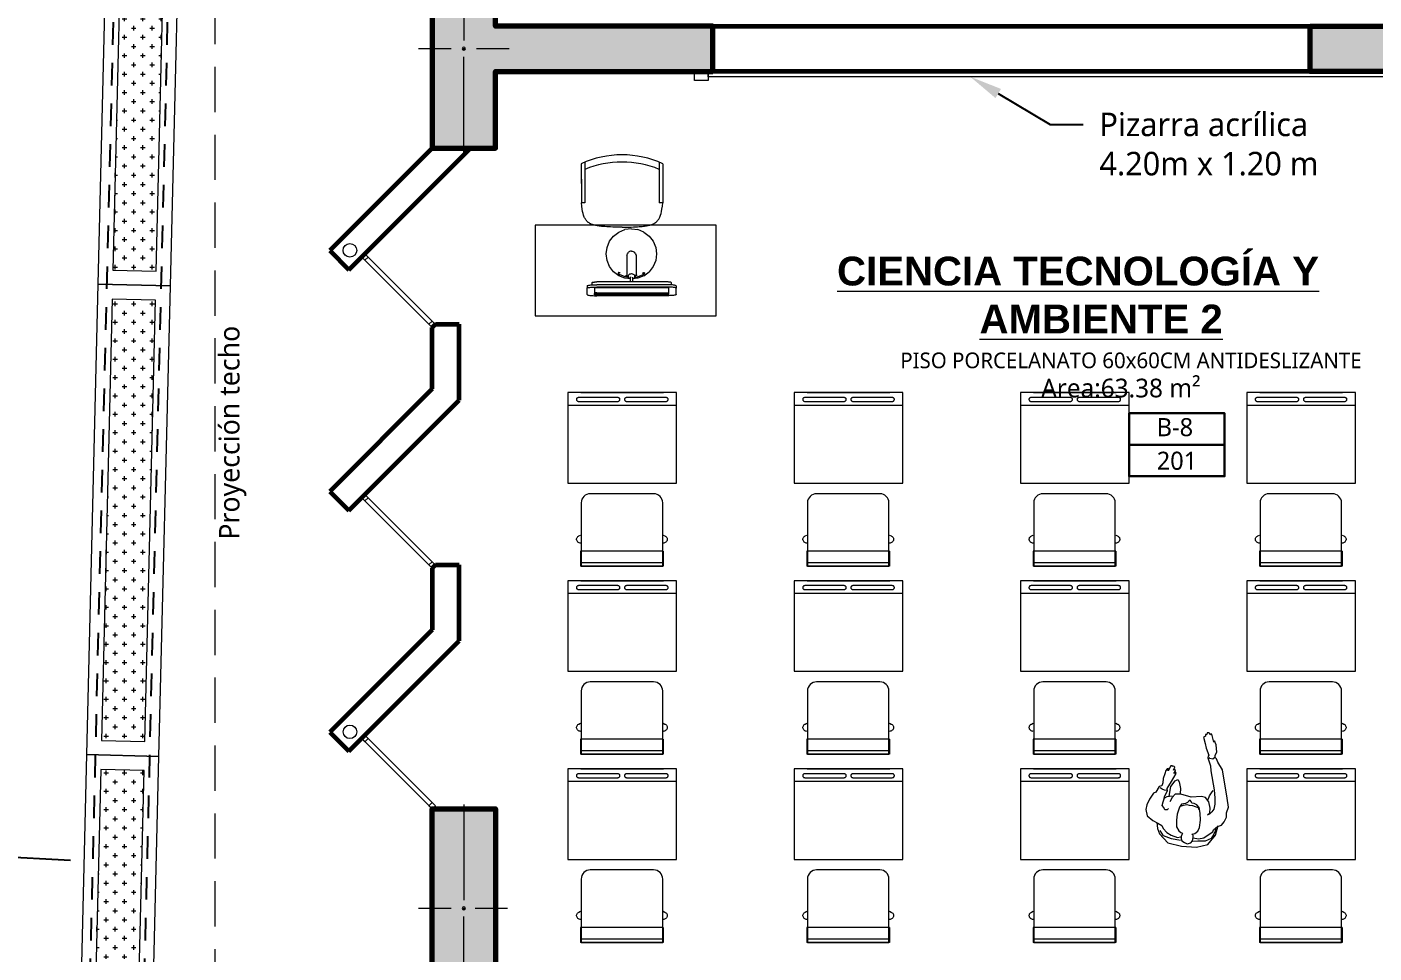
# Model space of a CAD drawing. Header units: metres. Extents: x 28 to 148, y 23 to 113.
# Drawn here: x 41.95 to 49.39, y 69.61 to 74.72 of the extents above; entities that cross this region are included whole.
import ezdxf
from ezdxf import colors
from ezdxf.entities.mleader import LeaderData, LeaderLine
from ezdxf.math import Vec2, Vec3

# ---------------------------------------------------------------- set-up
doc = ezdxf.new("R2010")
doc.units = ezdxf.units.M
doc.linetypes.add('HIDDEN2', pattern=[0.1875, 0.125, -0.0625])
doc.linetypes.add('RAYITAS2', pattern=[0.1875, 0.125, -0.0625])
for name, color, linetype, lineweight in [('COLUMNAS 50', 32, 'Continuous', 70), ('Equipamiento SR', 23, 'Continuous', 0), ('GRAFO 0 BLANCO', 7, 'Continuous', 0), ('GRAFO 02', 7, 'Continuous', 20), ('I.S. CANALETAS', 12, 'Continuous', 0), ('letras sr', 7, 'Continuous', 5), ('Muros el', 144, 'Continuous', 60), ('PERSONAS', 8, 'Continuous', 0), ('Structural - Bearing_Pen_No__20', 1, 'Continuous', 0), ('Vanos', 140, 'Continuous', 5)]:
    doc.layers.add(name, color=color, linetype=linetype, lineweight=lineweight)
doc.layers.add('Separador de bike pintado', color=8, linetype='Continuous')
doc.layers.add('Terreno & Paisaje - Terrenos_Pen_No__169', color=7, linetype='Continuous', lineweight=13, true_color=0x68b353)
doc.styles.add('Generales', font='trebuc.ttf', dxfattribs={"height": 0.1})
doc.styles.add('Santa Rosa 1 50', font='trebuc.ttf')
pattern_1 = [(0, (25.86699, 22.798446), (0.0508, 0.0508), [0.0254, -0.0762]), (90, (25.87969, 22.785746), (-0.0508, 0.0508), [0.0254, -0.0762])]

# ---------------------------------------------------------------- blocks, each defined once
blk = doc.blocks.new('Picture 18')
at = {"layer": 'Equipamiento SR', "linetype": 'Continuous'}
for p, q in [((0.075, 0), (0, 0)), ((0, 0), (0, -0.05)), ((4.125, 0), (0.075, 0)), ((0.075, 0), (0.075, -0.03)), ((0.075, -0.05), (0.075, 0)), ((4.125, -0.03), (4.125, 0)), ((4.2, 0), (4.125, 0)), ((4.125, 0), (4.125, -0.05)), ((4.2, -0.05), (4.2, 0)), ((0, -0.05), (0.075, -0.05)), ((0.075, -0.03), (4.125, -0.03)), ((4.125, -0.05), (4.2, -0.05))]:
    blk.add_line(p, q, dxfattribs=at)
blk = doc.blocks.new('Columna 1.10 x0.30')
at = {"true_color": 0xc7c8ca}
h = blk.add_hatch(color=9, dxfattribs=at)
h.dxf.hatch_style = 1
h.paths.add_polyline_path([(-234.8493, 113.8066), (-235.9493, 113.8066), (-235.9493, 113.4566), (-234.8493, 113.4566)])
h.paths.add_polyline_path([(-235.3906, 113.6316, -1), (-235.408, 113.6316, -1)], flags=16)
at = {"layer": 'COLUMNAS 50', "color": 1, "linetype": 'Continuous', "lineweight": 5}
for p, q in [((-235.3993, 113.8732), (-235.3993, 113.6932)), ((-235.9743, 113.6316), (-235.4443, 113.6316)), ((-235.3993, 113.5616), (-235.3993, 113.3816)), ((-234.8243, 113.6316), (-235.3543, 113.6316))]:
    blk.add_line(p, q, dxfattribs=at)
at = {"layer": 'COLUMNAS 50', "linetype": 'Continuous'}
blk.add_lwpolyline([(-235.9493, 113.4566), (-234.8493, 113.4566), (-234.8493, 113.8066), (-235.9493, 113.8066)], close=True, dxfattribs=at)
at = {"layer": 'COLUMNAS 50', "color": 1, "linetype": 'Continuous', "lineweight": 5}
blk.add_circle((-235.3993, 113.6316), 0.00871, dxfattribs=at)
blk.add_point((-235.3993, 113.6316), dxfattribs=at)
blk = doc.blocks.new('Columna tipo T')
at = {"true_color": 0x939598}
h = blk.add_hatch(color=252, dxfattribs=at)
h.dxf.hatch_style = 1
h.paths.add_polyline_path([(-221.2597, 44.724), (-220.8347, 44.724), (-220.8347, 45.074), (-221.9347, 45.074), (-221.9347, 44.724), (-221.5097, 44.724), (-221.5097, 43.524), (-221.2597, 43.524)])
h.paths.add_polyline_path([(-221.3934, 44.899, -1), (-221.3759, 44.899, -1)], flags=16)
at = {"layer": 'COLUMNAS 50', "linetype": 'Continuous'}
blk.add_lwpolyline([(-221.2597, 43.524), (-221.5097, 43.524), (-221.5097, 44.724), (-221.9347, 44.724), (-221.9347, 45.074), (-220.8347, 45.074), (-220.8347, 44.724), (-221.2597, 44.724)], close=True, dxfattribs=at)
at = {"layer": 'Structural - Bearing_Pen_No__20', "linetype": 'Continuous'}
for p, q in [((-221.3847, 44.969), (-221.3847, 45.149)), ((-221.9597, 44.899), (-221.4297, 44.899)), ((-220.8097, 44.899), (-221.3397, 44.899)), ((-221.3847, 44.649), (-221.3847, 44.829))]:
    blk.add_line(p, q, dxfattribs=at)
blk.add_circle((-221.3847, 44.899), 0.00871, dxfattribs=at)
blk.add_point((-221.3847, 44.899), dxfattribs=at)
blk = doc.blocks.new('School Desk 2')
at = {"layer": 'Equipamiento SR', "linetype": 'Continuous'}
for p, q in [((0.1995, 0.3017), (0.6995, 0.3017)), ((0.1995, -0.2983), (0.1995, 0.3017)), ((0.629, 0.3017), (0.629, -0.2983)), ((0.6995, 0.3017), (0.6995, -0.2983)), ((-0.241, 0.228), (-0.2591, 0.228)), ((-0.2591, 0.228), (-0.2591, -0.228)), ((-0.1767, 0.228), (-0.241, 0.228)), ((-0.241, 0.228), (-0.241, -0.228)), ((-0.1767, 0.228), (-0.1767, -0.228)), ((-0.1322, 0.2314), (-0.1327, 0.228)), ((-0.1309, 0.2356), (-0.1322, 0.2314)), ((-0.129, 0.2394), (-0.1309, 0.2356)), ((-0.1265, 0.2428), (-0.129, 0.2394)), ((-0.1236, 0.2457), (-0.1265, 0.2428)), ((-0.1203, 0.2479), (-0.1236, 0.2457)), ((-0.1168, 0.2494), (-0.1203, 0.2479)), ((-0.113, 0.2502), (-0.1168, 0.2494)), ((-0.1092, 0.2502), (-0.113, 0.2502)), ((-0.1055, 0.2494), (-0.1092, 0.2502)), ((-0.1019, 0.2479), (-0.1055, 0.2494)), ((-0.0987, 0.2457), (-0.1019, 0.2479)), ((-0.0957, 0.2428), (-0.0987, 0.2457)), ((-0.0933, 0.2394), (-0.0957, 0.2428)), ((-0.0924, 0.2375), (-0.0933, 0.2394)), ((-0.0876, 0.228), (-0.0924, 0.2375)), ((0.6507, 0.2435), (0.651, 0.2457)), ((0.6507, 0.2424), (0.6507, 0.2435)), ((0.6507, 0.027), (0.6507, 0.2424)), ((0.651, 0.2457), (0.6517, 0.2477)), ((0.6517, 0.2477), (0.6526, 0.2497)), ((0.6526, 0.2497), (0.6539, 0.2514)), ((0.6539, 0.2514), (0.6553, 0.2528)), ((0.6553, 0.2528), (0.657, 0.2539)), ((0.657, 0.2539), (0.6587, 0.2546)), ((0.6587, 0.2546), (0.6606, 0.255)), ((0.6606, 0.255), (0.6625, 0.255)), ((0.6625, 0.255), (0.6644, 0.2546)), ((0.6644, 0.2546), (0.6662, 0.2539)), ((0.6662, 0.2539), (0.6678, 0.2528)), ((0.6678, 0.2528), (0.6693, 0.2514)), ((0.6693, 0.2514), (0.6705, 0.2497)), ((0.6705, 0.2497), (0.6714, 0.2477)), ((0.6714, 0.2477), (0.6721, 0.2457)), ((0.6721, 0.2457), (0.6724, 0.2435)), ((0.6724, 0.2435), (0.6724, 0.2424)), ((0.6724, 0.2424), (0.6724, 0.027)), ((0.6995, -0.2263), (0.6995, 0.2297)), ((0.6507, 0.0259), (0.6507, 0.027)), ((0.651, 0.0238), (0.6507, 0.0259)), ((0.6517, 0.0217), (0.651, 0.0238)), ((0.6526, 0.0198), (0.6517, 0.0217)), ((0.6539, 0.0181), (0.6526, 0.0198)), ((0.6553, 0.0166), (0.6539, 0.0181)), ((0.657, 0.0155), (0.6553, 0.0166)), ((0.6587, 0.0148), (0.657, 0.0155)), ((0.6606, 0.0144), (0.6587, 0.0148)), ((0.6625, 0.0144), (0.6606, 0.0144)), ((0.6644, 0.0148), (0.6625, 0.0144)), ((0.6662, 0.0155), (0.6644, 0.0148)), ((0.6678, 0.0166), (0.6662, 0.0155)), ((0.6693, 0.0181), (0.6678, 0.0166)), ((0.6705, 0.0198), (0.6693, 0.0181)), ((0.6714, 0.0217), (0.6705, 0.0198)), ((0.6721, 0.0238), (0.6714, 0.0217)), ((0.6724, 0.0259), (0.6721, 0.0238)), ((0.6724, 0.027), (0.6724, 0.0259)), ((0.6507, -0.0225), (0.651, -0.0203)), ((0.6507, -0.0236), (0.6507, -0.0225)), ((0.6507, -0.2389), (0.6507, -0.0236)), ((0.651, -0.0203), (0.6517, -0.0182)), ((0.6517, -0.0182), (0.6526, -0.0163)), ((0.6526, -0.0163), (0.6539, -0.0146)), ((0.6539, -0.0146), (0.6553, -0.0132)), ((0.6553, -0.0132), (0.657, -0.0121)), ((0.657, -0.0121), (0.6587, -0.0113)), ((0.6587, -0.0113), (0.6606, -0.0109)), ((0.6606, -0.0109), (0.6625, -0.0109)), ((0.6625, -0.0109), (0.6644, -0.0113)), ((0.6644, -0.0113), (0.6662, -0.0121)), ((0.6662, -0.0121), (0.6678, -0.0132)), ((0.6678, -0.0132), (0.6693, -0.0146)), ((0.6693, -0.0146), (0.6705, -0.0163)), ((0.6705, -0.0163), (0.6714, -0.0182)), ((0.6714, -0.0182), (0.6721, -0.0203)), ((0.6721, -0.0203), (0.6724, -0.0225)), ((0.6724, -0.0225), (0.6724, -0.0236)), ((0.6724, -0.0236), (0.6724, -0.2389)), ((-0.241, -0.228), (-0.2591, -0.228)), ((-0.1767, -0.228), (-0.241, -0.228)), ((-0.1327, -0.228), (-0.1322, -0.2314)), ((-0.1322, -0.2314), (-0.1309, -0.2356)), ((-0.1309, -0.2356), (-0.129, -0.2394)), ((-0.129, -0.2394), (-0.1265, -0.2428)), ((-0.1265, -0.2428), (-0.1236, -0.2457)), ((-0.1236, -0.2457), (-0.1203, -0.2479)), ((-0.1203, -0.2479), (-0.1168, -0.2494)), ((-0.1168, -0.2494), (-0.113, -0.2502)), ((-0.113, -0.2502), (-0.1092, -0.2502)), ((-0.1092, -0.2502), (-0.1055, -0.2494)), ((-0.1055, -0.2494), (-0.1019, -0.2479)), ((-0.1019, -0.2479), (-0.0987, -0.2457)), ((-0.0987, -0.2457), (-0.0957, -0.2428)), ((-0.0957, -0.2428), (-0.0933, -0.2394)), ((-0.0933, -0.2394), (-0.0924, -0.2375)), ((-0.0924, -0.2375), (-0.0876, -0.228)), ((0.629, -0.2833), (0.6295, -0.2833)), ((0.6507, -0.24), (0.6507, -0.2389)), ((0.651, -0.2422), (0.6507, -0.24)), ((0.6517, -0.2443), (0.651, -0.2422)), ((0.6526, -0.2462), (0.6517, -0.2443)), ((0.6539, -0.2479), (0.6526, -0.2462)), ((0.6553, -0.2493), (0.6539, -0.2479)), ((0.657, -0.2505), (0.6553, -0.2493)), ((0.6587, -0.2512), (0.657, -0.2505)), ((0.6606, -0.2516), (0.6587, -0.2512)), ((0.6625, -0.2516), (0.6606, -0.2516)), ((0.6644, -0.2512), (0.6625, -0.2516)), ((0.6662, -0.2505), (0.6644, -0.2512)), ((0.6678, -0.2493), (0.6662, -0.2505)), ((0.6693, -0.2479), (0.6678, -0.2493)), ((0.6705, -0.2462), (0.6693, -0.2479)), ((0.6714, -0.2443), (0.6705, -0.2462)), ((0.6721, -0.2422), (0.6714, -0.2443)), ((0.6724, -0.24), (0.6721, -0.2422)), ((0.6724, -0.2389), (0.6724, -0.24)), ((0.6995, -0.2983), (0.1995, -0.2983))]:
    blk.add_line(p, q, dxfattribs=at)
blk.add_lwpolyline([(-0.2591, 0.225), (0.0909, 0.225, -0.414214), (0.1409, 0.175), (0.1409, -0.175, -0.414214), (0.0909, -0.225), (-0.2591, -0.225), (-0.2591, 0.225)], format="xyb", dxfattribs=at)
blk = doc.blocks.new('A$C0C667B88')
at = {"layer": 'Equipamiento SR'}
for p, q in [((0.0404, 0.7453), (0.265, 0.7453)), ((0.0491, 0.7653), (0.1591, 0.7653)), ((0.135, 0.7655), (0.265, 0.7655)), ((0.16, 0.7655), (0.265, 0.7655)), ((0.265, 0.7655), (0.265, 0.7453)), ((0.0404, 0.3353), (0.265, 0.3353)), ((0.0491, 0.3153), (0.1591, 0.3153)), ((0.135, 0.3155), (0.265, 0.3155)), ((0.16, 0.3155), (0.265, 0.3155)), ((0.265, 0.3353), (0.265, 0.3155))]:
    blk.add_line(p, q, dxfattribs=at)
for points in [[(0.4, 0.5403), (0.3999, 0.5534), (0.3997, 0.5663), (0.3994, 0.579), (0.399, 0.5913), (0.3985, 0.6032), (0.398, 0.6144), (0.3974, 0.6249), (0.3967, 0.6346), (0.396, 0.6433), (0.3953, 0.6512), (0.3946, 0.6584), (0.3938, 0.6648), (0.393, 0.6706), (0.3922, 0.6759), (0.3914, 0.6808), (0.3905, 0.6853), (0.3896, 0.6895), (0.3887, 0.6935), (0.3877, 0.6973), (0.3867, 0.7008), (0.3857, 0.7041), (0.3845, 0.7073), (0.3834, 0.7102), (0.3821, 0.713), (0.3808, 0.7156), (0.3794, 0.718), (0.378, 0.7203), (0.3765, 0.7226), (0.3749, 0.7247), (0.3732, 0.7268), (0.3715, 0.7288), (0.3697, 0.7307), (0.3678, 0.7327), (0.3658, 0.7346), (0.3637, 0.7366), (0.3613, 0.7385), (0.3587, 0.7405), (0.3557, 0.7426), (0.3524, 0.7447), (0.3486, 0.7468), (0.3444, 0.749), (0.3392, 0.7513), (0.3326, 0.7536), (0.3244, 0.7559), (0.3139, 0.7583), (0.3008, 0.7607), (0.2846, 0.7631), (0.265, 0.7655)], [(0.4, 0.5403), (0.3999, 0.5272), (0.3997, 0.5142), (0.3994, 0.5015), (0.399, 0.4892), (0.3985, 0.4774), (0.398, 0.4661), (0.3974, 0.4556), (0.3967, 0.446), (0.396, 0.4372), (0.3953, 0.4293), (0.3946, 0.4222), (0.3938, 0.4158), (0.393, 0.4099), (0.3922, 0.4046), (0.3914, 0.3998), (0.3905, 0.3952), (0.3896, 0.391), (0.3887, 0.387), (0.3877, 0.3832), (0.3867, 0.3797), (0.3857, 0.3764), (0.3845, 0.3733), (0.3834, 0.3703), (0.3821, 0.3676), (0.3808, 0.365), (0.3794, 0.3625), (0.378, 0.3602), (0.3765, 0.358), (0.3749, 0.3558), (0.3732, 0.3538), (0.3715, 0.3518), (0.3697, 0.3498), (0.3678, 0.3478), (0.3658, 0.3459), (0.3637, 0.344), (0.3613, 0.342), (0.3587, 0.34), (0.3557, 0.338), (0.3524, 0.3359), (0.3486, 0.3337), (0.3444, 0.3315), (0.3392, 0.3293), (0.3326, 0.327), (0.3244, 0.3247), (0.3139, 0.3223), (0.3008, 0.32), (0.2846, 0.3177), (0.265, 0.3155)]]:
    blk.add_lwpolyline(points, dxfattribs=at)
for centre, start, end in [((0.5402, 0.5403), 155.38852, 204.61148), ((0.5802, 0.5403), 157.70075, 202.29925)]:
    blk.add_arc(centre, 0.5403, start, end, dxfattribs=at)
blk = doc.blocks.new('A$C3689293D')
at = {"layer": 'Equipamiento SR'}
for p, q in [((0.95, 0.7), (0.05, 0.7)), ((0.2211, 0.5829), (0.2212, 0.5836)), ((0.2211, 0.5829), (0.2211, 0.5485)), ((0.2211, 0.5359), (0.2211, 0.5485)), ((0.2211, 0.5485), (0.2212, 0.5478)), ((0.2211, 0.5359), (0.2212, 0.5352)), ((0.2212, 0.5836), (0.2224, 0.5845)), ((0.2212, 0.5478), (0.2224, 0.5469)), ((0.2212, 0.5352), (0.2224, 0.5343)), ((0.2224, 0.5845), (0.2246, 0.5854)), ((0.2224, 0.5469), (0.2246, 0.546)), ((0.2224, 0.5343), (0.2246, 0.5334)), ((0.2246, 0.5854), (0.2278, 0.5862)), ((0.2246, 0.546), (0.2278, 0.5451)), ((0.2246, 0.5334), (0.2278, 0.5326)), ((0.2278, 0.5862), (0.2318, 0.587)), ((0.2278, 0.5451), (0.2318, 0.5443)), ((0.2278, 0.5326), (0.2318, 0.5318)), ((0.2318, 0.587), (0.2367, 0.5877)), ((0.2318, 0.5443), (0.2367, 0.5436)), ((0.2318, 0.5318), (0.2367, 0.5311)), ((0.2367, 0.5877), (0.2423, 0.5883)), ((0.2367, 0.5436), (0.2423, 0.543)), ((0.2367, 0.5311), (0.2423, 0.5305)), ((0.2423, 0.5883), (0.2485, 0.5888)), ((0.2423, 0.543), (0.2485, 0.5425)), ((0.2423, 0.5305), (0.2485, 0.53)), ((0.2485, 0.5888), (0.2553, 0.5892)), ((0.2485, 0.5425), (0.2553, 0.5421)), ((0.2485, 0.53), (0.2553, 0.5296)), ((0.2485, 0.5171), (0.2485, 0.53)), ((0.2485, 0.53), (0.2485, 0.53)), ((0.2553, 0.5892), (0.2624, 0.5895)), ((0.2553, 0.5421), (0.2624, 0.5419)), ((0.2553, 0.5296), (0.2624, 0.5293)), ((0.2622, 0.5845), (0.6732, 0.5845)), ((0.2622, 0.5845), (0.2622, 0.5783)), ((0.2622, 0.5783), (0.6732, 0.5783)), ((0.2622, 0.5783), (0.2622, 0.5769)), ((0.2622, 0.5769), (0.2624, 0.577)), ((0.2622, 0.5769), (0.2622, 0.5733)), ((0.2652, 0.5735), (0.2622, 0.5733)), ((0.2622, 0.5733), (0.2622, 0.5468)), ((0.2622, 0.5468), (0.6732, 0.5468)), ((0.2624, 0.5895), (0.2697, 0.5897)), ((0.2624, 0.577), (0.2697, 0.5771)), ((0.2624, 0.5419), (0.2697, 0.5417)), ((0.2624, 0.5293), (0.2697, 0.5291)), ((0.2687, 0.5736), (0.2652, 0.5735)), ((0.2723, 0.5737), (0.2687, 0.5736)), ((0.2697, 0.5897), (0.2756, 0.5897)), ((0.2697, 0.5771), (0.2756, 0.5771)), ((0.2697, 0.5417), (0.2756, 0.5417)), ((0.2697, 0.5291), (0.2756, 0.5291)), ((0.2759, 0.5737), (0.2723, 0.5737)), ((0.2756, 0.5897), (0.6598, 0.5897)), ((0.2756, 0.5771), (0.6598, 0.5771)), ((0.2756, 0.5417), (0.6598, 0.5417)), ((0.2756, 0.5291), (0.6598, 0.5291)), ((0.6595, 0.5737), (0.2759, 0.5737)), ((0.6595, 0.5737), (0.6631, 0.5737)), ((0.6657, 0.5897), (0.6598, 0.5897)), ((0.6657, 0.5771), (0.6598, 0.5771)), ((0.6657, 0.5417), (0.6598, 0.5417)), ((0.6657, 0.5291), (0.6598, 0.5291)), ((0.6631, 0.5737), (0.6667, 0.5736)), ((0.673, 0.5895), (0.6657, 0.5897)), ((0.673, 0.577), (0.6657, 0.5771)), ((0.673, 0.5419), (0.6657, 0.5417)), ((0.673, 0.5293), (0.6657, 0.5291)), ((0.6667, 0.5736), (0.6702, 0.5735)), ((0.6702, 0.5735), (0.6732, 0.5733)), ((0.6801, 0.5892), (0.673, 0.5895)), ((0.6732, 0.5769), (0.673, 0.577)), ((0.6801, 0.5421), (0.673, 0.5419)), ((0.6801, 0.5296), (0.673, 0.5293)), ((0.6732, 0.5845), (0.6732, 0.5783)), ((0.6732, 0.5769), (0.6732, 0.5783)), ((0.6732, 0.5733), (0.6732, 0.5769)), ((0.6732, 0.5468), (0.6732, 0.5733)), ((0.6868, 0.5888), (0.6801, 0.5892)), ((0.6868, 0.5425), (0.6801, 0.5421)), ((0.6868, 0.53), (0.6801, 0.5296)), ((0.6931, 0.5883), (0.6868, 0.5888)), ((0.6931, 0.543), (0.6868, 0.5425)), ((0.6869, 0.53), (0.6868, 0.53)), ((0.6931, 0.5305), (0.6869, 0.53)), ((0.6869, 0.5171), (0.6869, 0.53)), ((0.6987, 0.5877), (0.6931, 0.5883)), ((0.6987, 0.5436), (0.6931, 0.543)), ((0.6987, 0.5311), (0.6931, 0.5305)), ((0.7036, 0.587), (0.6987, 0.5877)), ((0.7036, 0.5443), (0.6987, 0.5436)), ((0.7036, 0.5318), (0.6987, 0.5311)), ((0.7076, 0.5862), (0.7036, 0.587)), ((0.7076, 0.5451), (0.7036, 0.5443)), ((0.7076, 0.5326), (0.7036, 0.5318)), ((0.7108, 0.5854), (0.7076, 0.5862)), ((0.7108, 0.546), (0.7076, 0.5451)), ((0.7108, 0.5334), (0.7076, 0.5326)), ((0.713, 0.5845), (0.7108, 0.5854)), ((0.713, 0.5469), (0.7108, 0.546)), ((0.713, 0.5343), (0.7108, 0.5334)), ((0.7142, 0.5836), (0.713, 0.5845)), ((0.7142, 0.5478), (0.713, 0.5469)), ((0.7142, 0.5352), (0.713, 0.5343)), ((0.7143, 0.5829), (0.7142, 0.5836)), ((0.7143, 0.5485), (0.7142, 0.5478)), ((0.7143, 0.5359), (0.7142, 0.5352)), ((0.7143, 0.5829), (0.7143, 0.5485)), ((0.7143, 0.5359), (0.7143, 0.5485)), ((0.2485, 0.5171), (0.2486, 0.5167)), ((0.2486, 0.5167), (0.2491, 0.5162)), ((0.2491, 0.5162), (0.2502, 0.5158)), ((0.2502, 0.5158), (0.2518, 0.5154)), ((0.2518, 0.5154), (0.2537, 0.515)), ((0.2537, 0.515), (0.2561, 0.5147)), ((0.2561, 0.5147), (0.2589, 0.5144)), ((0.2589, 0.5144), (0.2619, 0.5141)), ((0.2619, 0.5141), (0.2652, 0.5139)), ((0.2652, 0.5139), (0.2687, 0.5138)), ((0.2687, 0.5138), (0.2723, 0.5137)), ((0.2723, 0.5137), (0.2759, 0.5137)), ((0.2759, 0.5137), (0.4622, 0.5137)), ((0.3487, 0.4281), (0.3708, 0.4569)), ((0.3996, 0.479), (0.3708, 0.4569)), ((0.3962, 0.4648), (0.3963, 0.4655)), ((0.3962, 0.4641), (0.3962, 0.4648)), ((0.3965, 0.4635), (0.3962, 0.4641)), ((0.3963, 0.4655), (0.3966, 0.4663)), ((0.3968, 0.4631), (0.3965, 0.4635)), ((0.3966, 0.4663), (0.397, 0.4672)), ((0.3973, 0.4627), (0.3968, 0.4631)), ((0.397, 0.4672), (0.3976, 0.468)), ((0.398, 0.4624), (0.3973, 0.4627)), ((0.3976, 0.468), (0.3983, 0.4689)), ((0.3988, 0.4623), (0.398, 0.4624)), ((0.3983, 0.4689), (0.3991, 0.4698)), ((0.3997, 0.4622), (0.3988, 0.4623)), ((0.3991, 0.4698), (0.4001, 0.4707)), ((0.3996, 0.479), (0.4332, 0.4929)), ((0.4007, 0.4623), (0.3997, 0.4622)), ((0.4001, 0.4707), (0.4011, 0.4716)), ((0.4017, 0.4625), (0.4007, 0.4623)), ((0.4011, 0.4716), (0.4022, 0.4724)), ((0.4029, 0.4628), (0.4017, 0.4625)), ((0.402, 0.472), (0.4032, 0.4729)), ((0.4022, 0.4724), (0.4034, 0.4732)), ((0.4041, 0.4632), (0.4029, 0.4628)), ((0.435, 0.4861), (0.4034, 0.4732)), ((0.4053, 0.4638), (0.4041, 0.4632)), ((0.4065, 0.4644), (0.4053, 0.4638)), ((0.4072, 0.4648), (0.4065, 0.4644)), ((0.4332, 0.4929), (0.4622, 0.4967)), ((0.4512, 0.4882), (0.435, 0.4861)), ((0.4373, 0.4774), (0.4441, 0.4783)), ((0.4437, 0.4776), (0.4431, 0.4729)), ((0.4431, 0.3651), (0.4431, 0.4729)), ((0.446, 0.482), (0.4437, 0.4776)), ((0.446, 0.482), (0.4517, 0.4888)), ((0.45, 0.4856), (0.4495, 0.4821)), ((0.4495, 0.4821), (0.4504, 0.4786)), ((0.45, 0.4856), (0.4517, 0.4888)), ((0.4525, 0.4754), (0.4504, 0.4786)), ((0.4517, 0.4888), (0.4546, 0.4917)), ((0.4556, 0.4727), (0.4525, 0.4754)), ((0.4584, 0.494), (0.4546, 0.4917)), ((0.4597, 0.4707), (0.4556, 0.4727)), ((0.4584, 0.494), (0.4622, 0.4952)), ((0.4643, 0.4695), (0.4597, 0.4707)), ((0.4622, 0.4967), (0.4622, 0.5137)), ((0.4622, 0.5137), (0.4748, 0.5137)), ((0.4622, 0.4952), (0.4622, 0.4967)), ((0.4622, 0.4905), (0.4622, 0.4952)), ((0.4629, 0.4888), (0.4623, 0.4869)), ((0.4625, 0.4881), (0.4623, 0.4869)), ((0.4629, 0.4889), (0.4625, 0.4881)), ((0.4643, 0.4695), (0.4693, 0.4692)), ((0.4693, 0.4692), (0.4742, 0.4698)), ((0.4747, 0.4873), (0.474, 0.4851)), ((0.474, 0.4851), (0.4745, 0.4861)), ((0.4742, 0.4698), (0.4787, 0.4712)), ((0.4745, 0.4861), (0.4747, 0.4873)), ((0.4748, 0.5137), (0.6595, 0.5137)), ((0.4748, 0.5137), (0.4748, 0.4969)), ((0.4748, 0.4969), (0.4748, 0.4952)), ((0.4748, 0.4969), (0.5052, 0.4929)), ((0.4774, 0.4945), (0.4748, 0.4952)), ((0.4748, 0.4952), (0.4748, 0.4898)), ((0.4814, 0.4925), (0.4774, 0.4945)), ((0.4787, 0.4712), (0.4825, 0.4735)), ((0.4846, 0.4898), (0.4814, 0.4925)), ((0.4825, 0.4735), (0.4853, 0.4763)), ((0.4867, 0.4866), (0.4846, 0.4898)), ((0.4846, 0.4898), (0.49, 0.4832)), ((0.4853, 0.4763), (0.487, 0.4796)), ((0.4857, 0.4884), (0.5033, 0.4861)), ((0.4875, 0.4831), (0.4867, 0.4866)), ((0.487, 0.4796), (0.4875, 0.4831)), ((0.4928, 0.479), (0.49, 0.4832)), ((0.4939, 0.4743), (0.4928, 0.479)), ((0.501, 0.4774), (0.4929, 0.4784)), ((0.4939, 0.3666), (0.4939, 0.4743)), ((0.5033, 0.4861), (0.535, 0.4732)), ((0.5052, 0.4929), (0.5387, 0.479)), ((0.5311, 0.4648), (0.5318, 0.4644)), ((0.5318, 0.4644), (0.5331, 0.4638)), ((0.5331, 0.4638), (0.5343, 0.4632)), ((0.5343, 0.4632), (0.5355, 0.4628)), ((0.5362, 0.4724), (0.535, 0.4732)), ((0.5355, 0.4628), (0.5366, 0.4625)), ((0.5373, 0.4716), (0.5362, 0.4724)), ((0.5366, 0.4625), (0.5377, 0.4623)), ((0.5383, 0.4707), (0.5373, 0.4716)), ((0.5377, 0.4623), (0.5387, 0.4622)), ((0.5393, 0.4698), (0.5383, 0.4707)), ((0.5387, 0.479), (0.5675, 0.4569)), ((0.5387, 0.4622), (0.5396, 0.4623)), ((0.5401, 0.4689), (0.5393, 0.4698)), ((0.5396, 0.4623), (0.5404, 0.4624)), ((0.5408, 0.468), (0.5401, 0.4689)), ((0.5404, 0.4624), (0.541, 0.4627)), ((0.5414, 0.4672), (0.5408, 0.468)), ((0.541, 0.4627), (0.5415, 0.4631)), ((0.5418, 0.4663), (0.5414, 0.4672)), ((0.5415, 0.4631), (0.5419, 0.4635)), ((0.5421, 0.4655), (0.5418, 0.4663)), ((0.5419, 0.4635), (0.5421, 0.4641)), ((0.5422, 0.4648), (0.5421, 0.4655)), ((0.5421, 0.4641), (0.5422, 0.4648)), ((0.5675, 0.4569), (0.5896, 0.4281)), ((0.6631, 0.5137), (0.6595, 0.5137)), ((0.6667, 0.5138), (0.6631, 0.5137)), ((0.6702, 0.5139), (0.6667, 0.5138)), ((0.6735, 0.5141), (0.6702, 0.5139)), ((0.6765, 0.5144), (0.6735, 0.5141)), ((0.6793, 0.5147), (0.6765, 0.5144)), ((0.6816, 0.515), (0.6793, 0.5147)), ((0.6836, 0.5154), (0.6816, 0.515)), ((0.6852, 0.5158), (0.6836, 0.5154)), ((0.6862, 0.5162), (0.6852, 0.5158)), ((0.6868, 0.5167), (0.6862, 0.5162)), ((0.6869, 0.5171), (0.6868, 0.5167)), ((0.3301, 0.3586), (0.3348, 0.3946)), ((0.3348, 0.3946), (0.3487, 0.4281)), ((0.5896, 0.4281), (0.6035, 0.3946)), ((0.6035, 0.3946), (0.6083, 0.3586)), ((0.3348, 0.3226), (0.3301, 0.3586)), ((0.3487, 0.289), (0.3348, 0.3226)), ((0.4431, 0.3651), (0.4443, 0.3605)), ((0.447, 0.3563), (0.4443, 0.3605)), ((0.447, 0.3563), (0.4525, 0.3497)), ((0.4556, 0.347), (0.4525, 0.3497)), ((0.4597, 0.345), (0.4556, 0.347)), ((0.4643, 0.3438), (0.4597, 0.345)), ((0.4693, 0.3435), (0.4643, 0.3438)), ((0.4693, 0.3435), (0.4742, 0.344)), ((0.4742, 0.344), (0.4787, 0.3455)), ((0.4787, 0.3455), (0.4825, 0.3478)), ((0.4825, 0.3478), (0.4853, 0.3506)), ((0.491, 0.3575), (0.4853, 0.3506)), ((0.4933, 0.3619), (0.491, 0.3575)), ((0.4939, 0.3666), (0.4933, 0.3619)), ((0.6035, 0.3226), (0.5896, 0.289)), ((0.6083, 0.3586), (0.6035, 0.3226)), ((0.3708, 0.2602), (0.3487, 0.289)), ((0.3996, 0.2381), (0.3708, 0.2602)), ((0.3996, 0.2381), (0.4332, 0.2242)), ((0.4692, 0.2195), (0.4332, 0.2242)), ((0.4692, 0.2195), (0.5052, 0.2242)), ((0.5387, 0.2381), (0.5052, 0.2242)), ((0.5675, 0.2602), (0.5387, 0.2381)), ((0.5896, 0.289), (0.5675, 0.2602))]:
    blk.add_line(p, q, dxfattribs=at)
blk.add_lwpolyline([(1, 0.7), (0, 0.7), (0, 0.2), (1, 0.2), (1, 0.7)], dxfattribs=at)
blk = doc.blocks.new('A$C0C99268F')
at = {"color": 0, "linetype": 'ByBlock'}
for points in [[(0.2019, 0.3292), (0.1927, 0.3357), (0.1914, 0.3487), (0.2045, 0.3565), (0.2149, 0.3669), (0.2344, 0.3617), (0.2513, 0.3591), (0.2644, 0.3578), (0.2982, 0.3435), (0.3113, 0.3474), (0.3516, 0.3279), (0.3972, 0.3058), (0.4037, 0.3071), (0.3972, 0.3188), (0.4128, 0.311), (0.4193, 0.3136), (0.4154, 0.3227), (0.4324, 0.3162), (0.4363, 0.3227), (0.4337, 0.3292), (0.4389, 0.3305), (0.4376, 0.3396), (0.4076, 0.3513), (0.4219, 0.35), (0.418, 0.3565), (0.4089, 0.363), (0.3907, 0.3669), (0.3633, 0.3747), (0.3399, 0.3747), (0.3217, 0.3773), (0.3178, 0.3917), (0.2839, 0.4073), (0.2787, 0.4203), (0.2435, 0.4398), (0.2097, 0.4515), (0.1836, 0.4528), (0.1498, 0.4424), (0.1263, 0.4099), (0.1146, 0.38), (0.1042, 0.3578), (0.0886, 0.3487), (0.0677, 0.3266), (0.056, 0.3019), (0.0469, 0.2654), (0.0508, 0.2498)], [(0.1185, 0.3865), (0.086, 0.38), (0.0573, 0.3669), (0.0117, 0.3149), (0, 0.2381), (0.0026, 0.1561), (0.0234, 0.095), (0.0794, 0.0573), (0.1328, 0.0468)], [(0.2995, 0.3474), (0.2995, 0.3604), (0.3047, 0.3747), (0.3099, 0.3852)], [(0.0313, 0.2472), (0.0365, 0.2967), (0.0482, 0.3422), (0.0768, 0.3643)], [(0.0521, 0.1783), (0.0495, 0.1483), (0.0586, 0.1197), (0.0807, 0.0924), (0.0964, 0.0742), (0.1081, 0.0703), (0.1276, 0.0507), (0.1367, 0.0299), (0.1563, 0.0156), (0.1836, 0.0065), (0.2071, 0.0078), (0.2396, 0), (0.2891, 0.0117), (0.4415, 0.052), (0.4819, 0.082), (0.5001, 0.0911), (0.5066, 0.0989), (0.5196, 0.1002), (0.5366, 0.0924), (0.5769, 0.1002), (0.5978, 0.1119), (0.5899, 0.1145), (0.6329, 0.1301), (0.6342, 0.1353), (0.629, 0.1379), (0.6381, 0.1457), (0.6381, 0.1561), (0.6277, 0.1561), (0.6277, 0.164), (0.6186, 0.164), (0.6121, 0.1731), (0.5782, 0.1613), (0.5522, 0.1535), (0.5157, 0.1353), (0.5105, 0.1379), (0.5001, 0.1392), (0.4571, 0.1197), (0.4311, 0.1158), (0.3282, 0.0885), (0.2813, 0.0807), (0.25, 0.0768), (0.2214, 0.0794), (0.2058, 0.0898), (0.1914, 0.1015), (0.1875, 0.1119), (0.1993, 0.1002), (0.224, 0.1002), (0.2579, 0.1119), (0.2813, 0.1327), (0.2852, 0.1548), (0.2748, 0.2108), (0.2865, 0.2693), (0.2839, 0.3006), (0.2644, 0.3149), (0.2383, 0.3266)], [(0.2709, 0.3149), (0.2644, 0.3448), (0.2553, 0.3578)], [(0.2696, 0.3331), (0.323, 0.3279), (0.3568, 0.3071), (0.3659, 0.2941), (0.3542, 0.285), (0.3178, 0.2746), (0.2904, 0.2733)], [(0.2201, 0.2641), (0.2279, 0.2485), (0.2318, 0.2316), (0.2305, 0.2173), (0.2305, 0.1991), (0.2266, 0.1835), (0.2214, 0.1666), (0.211, 0.1627)], [(0.1133, 0.0573), (0.0833, 0.0677), (0.0586, 0.0794), (0.0404, 0.1106), (0.0365, 0.1509), (0.0326, 0.1809)], [(0.2709, 0.1158), (0.293, 0.1106), (0.3152, 0.0989), (0.323, 0.0924)], [(0.5053, 0.1015), (0.4962, 0.1106), (0.4975, 0.1288), (0.5027, 0.1327)]]:
    blk.add_lwpolyline(points, dxfattribs=at)
blk.add_lwpolyline([(0.2579, 0.2147), (0.2513, 0.2212), (0.2435, 0.229), (0.2383, 0.2394), (0.2318, 0.2602), (0.2136, 0.2693), (0.1745, 0.2798), (0.1406, 0.2798), (0.1055, 0.2759), (0.0846, 0.2615), (0.0755, 0.2498), (0.0729, 0.2394), (0.069, 0.242), (0.0534, 0.2459), (0.0417, 0.2446), (0.03, 0.2394), (0.0221, 0.2238), (0.0169, 0.2082), (0.0234, 0.1887), (0.0365, 0.1809), (0.0547, 0.1796), (0.0677, 0.1809), (0.0729, 0.1887), (0.0768, 0.1718), (0.0912, 0.1561), (0.112, 0.1483), (0.1537, 0.147), (0.1914, 0.1535), (0.2227, 0.1613), (0.2357, 0.1757), (0.2422, 0.1913), (0.2435, 0.2043), (0.2513, 0.2082)], close=True, dxfattribs=at)
blk = doc.blocks.new('A$C7148350E')
at = {"rotation": 270}
blk.add_blockref('A$C0C99268F', (0, 0.6381), dxfattribs=at)
blk = doc.blocks.new('A$C7C4655C2')
at = {"true_color": 0x939598}
h = blk.add_hatch(color=252, dxfattribs=at)
h.dxf.hatch_style = 1
h.paths.add_polyline_path([(1.9, 0.45), (1.9, 0.025), (2.25, 0.025), (2.25, 1.125), (1.9, 1.125), (1.9, 0.7), (0, 0.7), (0, 0.45)])
edge = h.paths.add_edge_path(flags=16)
edge.add_arc((2.075, 0.575), 0.00871, 0, 360)
at = {"layer": 'COLUMNAS 50', "linetype": 'Continuous'}
for p, q in [((1.9, 0.7), (1.9, 1.125)), ((1.9, 0.025), (1.9, 0.45))]:
    blk.add_line(p, q, dxfattribs=at)
blk.add_lwpolyline([(0, 0.7), (1.9, 0.7), (1.9, 1.125), (2.25, 1.125), (2.25, 0.025), (1.9, 0.025), (1.9, 0.45), (0, 0.45)], close=True, dxfattribs=at)
at = {"layer": 'Structural - Bearing_Pen_No__20', "linetype": 'Continuous'}
for p, q in [((2.075, 1.15), (2.075, 0.62)), ((1.825, 0.575), (2.005, 0.575)), ((2.075, 0), (2.075, 0.53)), ((2.145, 0.575), (2.325, 0.575))]:
    blk.add_line(p, q, dxfattribs=at)
blk.add_circle((2.075, 0.575), 0.00871, dxfattribs=at)
blk.add_point((2.075, 0.575), dxfattribs=at)

msp = doc.modelspace()

# ---------------------------------------------------------------- hatches: boundary and pattern name
at = {"layer": 'Terreno & Paisaje - Terrenos_Pen_No__169', "linetype": 'Continuous'}
h = msp.add_hatch(dxfattribs=at)
h.set_pattern_fill('CROSS', color=256, scale=0.008)
h.set_pattern_definition(pattern_1)
h.paths.add_polyline_path([(42.4908, 76.018), (42.4268, 73.3788), (42.6667, 73.373), (42.7308, 76.0122)])
h = msp.add_hatch(dxfattribs=at)
h.set_pattern_fill('CROSS', color=256, scale=0.008)
h.set_pattern_definition(pattern_1)
h.paths.add_polyline_path([(42.4229, 73.2188), (42.3637, 70.7795), (42.6036, 70.7737), (42.6628, 73.213)])
h = msp.add_hatch(dxfattribs=at)
h.set_pattern_fill('CROSS', color=256, scale=0.008)
h.set_pattern_definition(pattern_1)
h.paths.add_polyline_path([(42.3598, 70.6196), (42.2981, 68.0803), (42.5381, 68.0745), (42.5997, 70.6138)])

# ---------------------------------------------------------------- linework, layer by layer
at = {"color": 251, "linetype": 'HIDDEN2', "lineweight": -3, "true_color": 0x636466}
for p, q in [((42.1922, 64.952), (42.5978, 81.6841)), ((42.4923, 64.952), (42.8977, 81.6768))]:
    msp.add_line(p, q, dxfattribs=at)
at = {"layer": 'GRAFO 0 BLANCO', "color": 1, "lineweight": 30}
msp.add_lwpolyline([(48.041, 72.588), (48.5682, 72.588), (48.5682, 72.2401), (48.041, 72.2401)], close=True, dxfattribs=at)
msp.add_lwpolyline([(48.5682, 72.4141), (48.041, 72.4141)], dxfattribs=at)
at = {"layer": 'GRAFO 02'}
for points in [[(42.4128, 76.0999), (42.3449, 73.3007), (42.7447, 73.291), (42.8127, 76.0902)], [(42.4908, 76.018), (42.4268, 73.3788), (42.6667, 73.373), (42.7308, 76.0122)], [(42.3449, 73.3007), (42.2817, 70.7015), (42.6816, 70.6918), (42.7447, 73.291)], [(42.4229, 73.2188), (42.3637, 70.7795), (42.6036, 70.7737), (42.6628, 73.213)], [(42.2817, 70.7015), (42.2162, 68.0023), (42.6161, 67.9926), (42.6816, 70.6918)], [(42.3598, 70.6196), (42.2981, 68.0803), (42.5381, 68.0745), (42.5997, 70.6138)]]:
    msp.add_lwpolyline(points, close=True, dxfattribs=at)
at = {"layer": 'I.S. CANALETAS'}
for centre in [(43.7366, 73.488), (43.7369, 70.8277), (43.7369, 70.8277)]:
    msp.add_circle(centre, 0.0375, dxfattribs=at)
at = {"layer": 'Muros el', "ltscale": 0.05}
for p, q in [((44.191, 73.062), (44.2087, 73.0797)), ((44.2087, 73.0797), (44.341, 73.0797)), ((44.191, 71.732), (44.2087, 71.7497)), ((44.2087, 71.7497), (44.341, 71.7497)), ((44.341, 71.3298), (44.341, 71.7497))]:
    msp.add_line(p, q, dxfattribs=at)
msp.add_lwpolyline([(45.741, 74.727), (49.041, 74.727), (49.041, 74.477), (45.741, 74.477)], close=True, dxfattribs=at)
for points in [[(44.191, 74.052), (43.6253, 73.4863)], [(43.7314, 73.3802), (44.4031, 74.052)], [(43.6253, 73.4863), (43.7314, 73.3802)], [(44.341, 72.6598), (44.341, 73.0797)], [(44.191, 72.7219), (44.191, 73.062)], [(44.191, 72.7219), (43.6253, 72.1562)], [(43.7314, 72.0502), (44.341, 72.6598)], [(43.6253, 72.1562), (43.7314, 72.0502)], [(44.191, 71.732), (44.191, 71.3919)], [(44.191, 71.3919), (43.6253, 70.8262)], [(43.7314, 70.7202), (44.341, 71.3298)], [(43.6253, 70.8262), (43.7314, 70.7202)]]:
    msp.add_lwpolyline(points, dxfattribs=at)
at = {"layer": 'Separador de bike pintado'}
msp.add_line((42.1931, 70.1167), (36.3701, 70.4298), dxfattribs=at)
msp.add_line((42.1931, 70.1167), (36.3701, 70.4298), dxfattribs=at)
at = {"layer": 'Vanos', "color": 1, "linetype": 'RAYITAS2', "lineweight": 5, "ltscale": 2}
msp.add_line((42.991, 84.252), (42.991, 64.952), dxfattribs=at)
at = {"layer": 'Vanos', "color": 7, "linetype": 'Continuous'}
for p, q in [((43.8197, 73.4686), (43.8021, 73.4509)), ((44.191, 73.062), (43.8021, 73.4509)), ((43.8021, 73.4509), (43.8197, 73.4332)), ((43.8374, 73.4509), (43.8197, 73.4686)), ((43.8374, 73.4509), (43.8197, 73.4332)), ((44.191, 73.0974), (43.8374, 73.4509)), ((44.191, 73.0974), (44.1733, 73.0797)), ((44.1733, 73.0797), (44.191, 73.062)), ((44.2087, 73.0797), (44.191, 73.0974)), ((43.8197, 72.1386), (43.8021, 72.1209)), ((44.191, 71.732), (43.8021, 72.1209)), ((43.8021, 72.1209), (43.8197, 72.1032)), ((43.8374, 72.1209), (43.8197, 72.1386)), ((43.8374, 72.1209), (43.8197, 72.1032)), ((44.191, 71.7673), (43.8374, 72.1209)), ((44.191, 71.7673), (44.1733, 71.7497)), ((44.1733, 71.7497), (44.191, 71.732)), ((44.2087, 71.7497), (44.191, 71.7673)), ((43.8198, 70.8085), (43.8021, 70.7909)), ((44.191, 70.402), (43.8021, 70.7909)), ((43.8021, 70.7909), (43.8198, 70.7732)), ((43.8374, 70.7909), (43.8198, 70.8085)), ((43.8374, 70.7909), (43.8198, 70.7732)), ((44.191, 70.4373), (43.8374, 70.7909)), ((44.191, 70.4373), (44.1733, 70.4196)), ((44.1733, 70.4196), (44.191, 70.402)), ((44.2087, 70.4196), (44.191, 70.4373))]:
    msp.add_line(p, q, dxfattribs=at)
at = {"layer": 'Vanos'}
msp.add_lwpolyline([(44.191, 70.402), (44.2087, 70.4196)], dxfattribs=at)

# ---------------------------------------------------------------- block references
at = {"layer": 'COLUMNAS 50', "color": 9, "true_color": 0xc7c8ca, "xscale": -1, "rotation": 90}
msp.add_blockref('Columna tipo T', (89.265, -146.7827), dxfattribs=at)
at = {"layer": 'COLUMNAS 50', "color": 9, "true_color": 0xc7c8ca}
msp.add_blockref('A$C7C4655C2', (49.041, 74.027), dxfattribs=at)
at = {"layer": 'COLUMNAS 50', "xscale": -1, "rotation": 270}
msp.add_blockref('Columna 1.10 x0.30', (-69.2656, 305.2513), dxfattribs=at)
at = {"layer": 'Equipamiento SR', "linetype": 'Continuous', "xscale": -1}
msp.add_blockref('Picture 18', (49.841, 74.477), dxfattribs=at)
at = {"layer": 'Equipamiento SR'}
for name, p, rotation in [('A$C0C667B88', (44.6996, 74.0158), 270), ('A$C3689293D', (45.7606, 73.827), 180)]:
    msp.add_blockref(name, p, dxfattribs=dict(at, rotation=rotation))
at = {"layer": 'Equipamiento SR', "linetype": 'Continuous', "xscale": -1, "rotation": 270.0000002109135}
for p in [(45.2393, 72.0025), (46.4893, 72.0025), (47.7393, 72.0025), (48.9893, 72.0025), (45.2393, 70.963), (46.4893, 70.963), (47.7393, 70.963), (48.9893, 70.963), (45.2393, 69.9236), (46.4893, 69.9236), (47.7393, 69.9236), (48.9893, 69.9236)]:
    msp.add_blockref('School Desk 2', p, dxfattribs=at)
at = {"layer": 'PERSONAS', "rotation": 174.6323124418801}
msp.add_blockref('A$C7148350E', (48.6276, 70.8081), dxfattribs=at)

# ---------------------------------------------------------------- texts
at = {"layer": 'letras sr', "attachment_point": 1, "style": 'Santa Rosa 1 50'}
for s, width, heights, insert, char_height in [('\\pi0.1409;{\\fSwis721 Ex BT|b1|i0|c0|p34;\\LCIENCIA TECNOLOGÍA Y \\P\\pi0.92806;AMBIENTE 2\\P\\pi0.49038;\\fTrebuchet MS|b0|i0|c0|p34;\\H0.54545x;\\lPISO PORCELANATO 60x60CM ANTIDESLIZANTE\\P\\pi1.26883;\\H1.1917x;Area:63.38 m²}', 3.443884, [0], (46.2866, 73.4529), 0.15884), ('B-8', 0.552798, [0.1018], (48.1935, 72.5611), 0.1), ('201', 0.552798, [0], (48.1935, 72.3754), 0.1)]:
    msp.add_mtext_dynamic_manual_height_columns(s, width=width, gutter_width=1, heights=heights, dxfattribs=dict(at, insert=insert, char_height=char_height))
at = {"layer": 'letras sr', "insert": (43.0136, 71.8894), "char_height": 0.13, "attachment_point": 1, "rotation": 90, "style": 'Generales'}
msp.add_mtext('{\\H0.86957x;Proyección techo} ', dxfattribs=at)

# ---------------------------------------------------------------- leaders
at = {"layer": 'letras sr'}
ml = msp.add_multileader_mtext('Standard', dxfattribs=at)
ml.set_content('Pizarra acrílica\\P4.20m x 1.20 m', color=256, style='Generales')
ml.set_leader_properties()
ml.build(insert=Vec2(0, 0))
ml.multileader.update_dxf_attribs({"text_right_attachment_type": 6, "dogleg_length": 0.36, "arrow_head_size": 0.18})
ctx = ml.context
ctx.base_point, ctx.char_height, ctx.arrow_head_size, ctx.landing_gap_size, ctx.plane_origin = Vec3(47.787, 74.183), 0.13, 0.18, 0.09, Vec3(46.6912, 75.6924)
ctx.right_attachment = 6
notes = []
notes.append((ctx, [(0, (1, 1, 0), (47.6044, 74.183), (1, 0), 0.1826, [(0, [(47.1636, 74.447)], 0, [])])]))
ctx.mtext.insert, ctx.mtext.flow_direction = Vec3(47.877, 74.2489), 5
for ctx, leaders in notes:
    for number, flags, end, landing, length, lines in leaders:
        leader = LeaderData()
        leader.index, (leader.has_last_leader_line, leader.has_dogleg_vector, leader.attachment_direction) = number, flags
        leader.last_leader_point, leader.dogleg_vector, leader.dogleg_length = Vec3(end), Vec3(landing), length
        for number, points, colour, breaks in lines:
            line = LeaderLine()
            line.index, line.vertices, line.color, line.breaks = number, Vec3.list(points), colors.encode_raw_color(colour), breaks
            leader.lines.append(line)
        ctx.leaders.append(leader)

doc.saveas('drawing.dxf')
